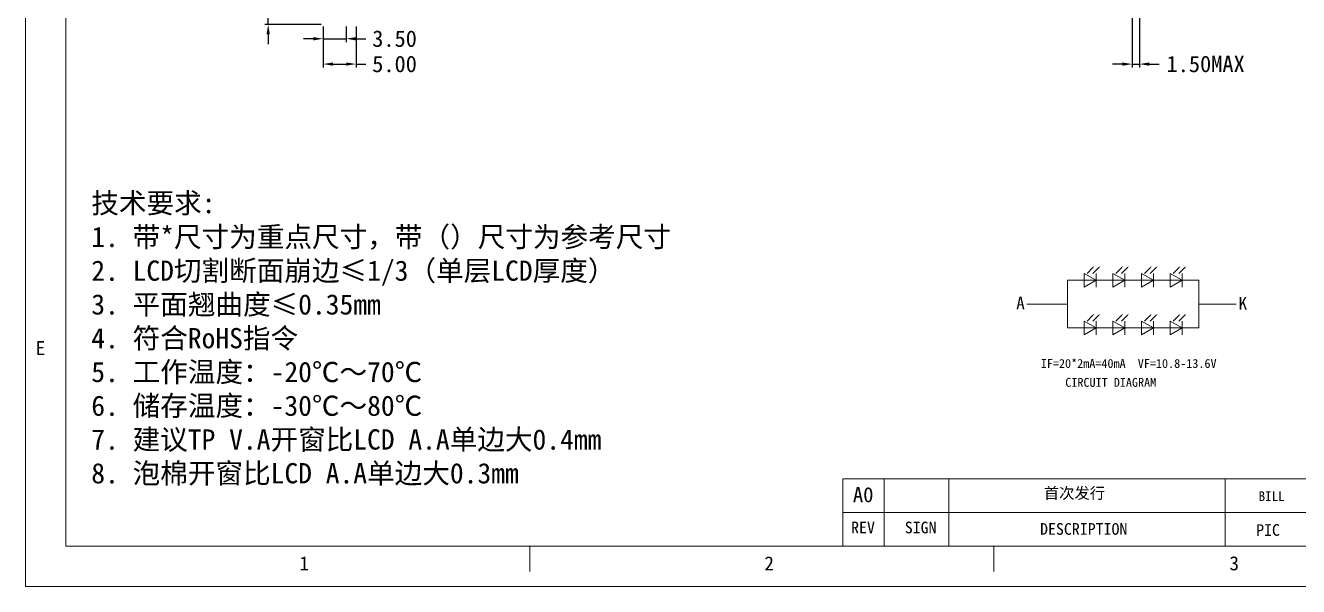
# Model space of a CAD drawing. Header units: inches. Extents: x 384 to 1427, y -468 to -47.
# Drawn here: x 384.1 to 577.8, y -464.8 to -379.4 of the extents above; entities that cross this region are included whole.
import ezdxf
from ezdxf.enums import TextEntityAlignment as Align

# ---------------------------------------------------------------- set-up
doc = ezdxf.new("R2010")
doc.units = ezdxf.units.IN
doc.header["$LTSCALE"] = 1.21
doc.header["$MEASUREMENT"] = 0
doc.header["$PDMODE"] = 3
doc.header["$PDSIZE"] = 0.3125
doc.layers.get('0').update_dxf_attribs({"linetype": 'CONTINUOUS'})
doc.layers.get('Defpoints').update_dxf_attribs({"linetype": 'CONTINUOUS'})
doc.layers.add('DIM', color=123, linetype='CONTINUOUS', lineweight=9)
doc.layers.add('文字', color=7, linetype='CONTINUOUS')
doc.styles.add('仿宋', font='', dxfattribs={"height": 2.5})
doc.styles.add('宋体', font='')
doc.styles.get('仿宋').set_extended_font_data('FangSong_GB2312')
doc.styles.get('宋体').set_extended_font_data('SimSun')
doc.dimstyles.new('HC-1', dxfattribs={"dimtxt": 2.5, "dimasz": 1.5, "dimexe": 0.5, "dimexo": 0.5, "dimgap": 0.9, "dimtad": 0, "dimzin": 0, "dimdsep": 46, "dimtxsty": '仿宋', "dimcen": 0.5, "dimclrd": 3, "dimclre": 3, "dimclrt": 3, "dimazin": 0, "dimtfac": 1, "dimtmove": 0, "dimatfit": 3, "dimfxl": 1, "dimtolj": 1, "dimtzin": 0, "dimarcsym": 0})

# ---------------------------------------------------------------- blocks, each defined once
blk = doc.blocks.new('*D10')
at = {"color": 0, "lineweight": -2}
for p, q in [((421.01, -353.38), (421.01, -351.88)), ((454.96, -354.88), (420.51, -354.88)), ((421.01, -354.88), (421.01, -355.23)), ((421.01, -379.27), (421.01, -374.91)), ((429.08, -379.27), (420.51, -379.27)), ((421.01, -380.77), (421.01, -382.27))]:
    blk.add_line(p, q, dxfattribs=at)
at = {"color": 0}
for points in [[(420.76, -353.38), (421.26, -353.38), (421.01, -354.88)], [(421.26, -380.77), (420.76, -380.77), (421.01, -379.27)]]:
    blk.add_solid(points, dxfattribs=at)
at = {"layer": 'Defpoints', "color": 0}
for p in [(421.01, -354.88), (455.46, -354.88), (429.58, -379.27)]:
    blk.add_point(p, dxfattribs=at)
at = {"color": 7, "lineweight": 5, "insert": (421.01, -365.07), "char_height": 2.5, "attachment_point": 5, "rotation": 90, "style": '仿宋'}
blk.add_mtext('\\A1;24.39%%P0.5', dxfattribs=at)
blk = doc.blocks.new('*D18')
at = {"color": 0, "lineweight": -2}
for p, q in [((552.53, -375.76), (552.53, -385.79)), ((553.65, -375.76), (553.65, -385.79)), ((551.03, -385.29), (549.53, -385.29)), ((552.53, -385.29), (553.65, -385.29)), ((555.15, -385.29), (556.65, -385.29))]:
    blk.add_line(p, q, dxfattribs=at)
at = {"color": 0}
for points in [[(551.03, -385.54), (551.03, -385.04), (552.53, -385.29)], [(555.15, -385.04), (555.15, -385.54), (553.65, -385.29)]]:
    blk.add_solid(points, dxfattribs=at)
at = {"layer": 'Defpoints', "color": 0}
for p in [(552.53, -375.26), (553.65, -375.26), (553.65, -385.29)]:
    blk.add_point(p, dxfattribs=at)
at = {"color": 7, "lineweight": 5, "insert": (563.7, -385.29), "char_height": 2.5, "attachment_point": 5, "style": '仿宋'}
blk.add_mtext('\\A1;1.50MAX', dxfattribs=at)
blk = doc.blocks.new('*D21')
at = {"color": 0, "lineweight": -2}
for p, q in [((429.38, -379.57), (429.38, -381.94)), ((432.88, -379.57), (432.88, -381.94)), ((427.88, -381.44), (426.38, -381.44)), ((429.38, -381.44), (432.88, -381.44)), ((434.38, -381.44), (435.88, -381.44))]:
    blk.add_line(p, q, dxfattribs=at)
at = {"color": 0}
for points in [[(427.88, -381.69), (427.88, -381.19), (429.38, -381.44)], [(434.38, -381.19), (434.38, -381.69), (432.88, -381.44)]]:
    blk.add_solid(points, dxfattribs=at)
at = {"layer": 'Defpoints', "color": 0}
for p in [(429.38, -379.07), (432.88, -379.07), (432.88, -381.44)]:
    blk.add_point(p, dxfattribs=at)
at = {"color": 7, "lineweight": 5, "insert": (440.24, -381.44), "char_height": 2.5, "attachment_point": 5, "style": '仿宋'}
blk.add_mtext('\\A1;3.50', dxfattribs=at)
blk = doc.blocks.new('*D22')
at = {"color": 0, "lineweight": -2}
for p, q in [((429.38, -379.57), (429.38, -385.79)), ((434.38, -379.57), (434.38, -385.79)), ((430.88, -385.29), (432.88, -385.29)), ((434.38, -385.29), (435.88, -385.29))]:
    blk.add_line(p, q, dxfattribs=at)
at = {"color": 0}
for points in [[(430.88, -385.04), (430.88, -385.54), (429.38, -385.29)], [(432.88, -385.54), (432.88, -385.04), (434.38, -385.29)]]:
    blk.add_solid(points, dxfattribs=at)
at = {"layer": 'Defpoints', "color": 0}
for p in [(429.38, -379.07), (434.38, -379.07), (434.38, -385.29)]:
    blk.add_point(p, dxfattribs=at)
at = {"color": 7, "lineweight": 5, "insert": (440.24, -385.29), "char_height": 2.5, "attachment_point": 5, "style": '仿宋'}
blk.add_mtext('\\A1;5.00', dxfattribs=at)

msp = doc.modelspace()

# ---------------------------------------------------------------- linework, layer by layer
at = {"color": 7, "linetype": 'Continuous', "lineweight": 5}
for p, q in [((384.0609, -208.7294), (384.0609, -464.7665)), ((384.0609, -464.7665), (749.4658, -464.7664))]:
    msp.add_line(p, q, dxfattribs=at)
at = {"linetype": 'Continuous', "lineweight": 5}
for p, q in [((390.1808, -214.8493), (390.1809, -458.6466)), ((390.1808, -391.2044), (390.1808, -318.6688)), ((390.1809, -458.6466), (743.3459, -458.6465)), ((460.82, -458.6466), (460.82, -462.4715)), ((531.4591, -458.6465), (531.4591, -462.4715))]:
    msp.add_line(p, q, dxfattribs=at)
at = {"color": 4, "linetype": 'Continuous', "lineweight": 5}
for p, q in [((591.808, -448.3917), (508.4748, -448.3917)), ((514.7841, -448.3917), (514.7841, -458.6465)), ((524.6097, -448.3917), (524.6097, -458.6465)), ((566.6899, -458.6465), (566.6899, -448.3917)), ((591.808, -453.5191), (508.4748, -453.5191))]:
    msp.add_line(p, q, dxfattribs=at)
msp.add_lwpolyline([(508.4748, -448.3917), (508.4748, -458.6465), (743.3459, -458.6465), (743.3459, -421.6211), (591.808, -421.6211), (591.808, -458.6465)], dxfattribs=at)
at = {"layer": 'DIM', "color": 1, "lineweight": 5}
for p, q in [((542.662, -418.1809), (547.0284, -418.1809)), ((542.662, -418.1809), (542.662, -425.4374)), ((545.2128, -417.1327), (545.2128, -419.2291)), ((547.0284, -418.1809), (545.2128, -417.1327)), ((547.0284, -418.1809), (545.2128, -419.2291)), ((545.2128, -418.1809), (549.5793, -418.1809)), ((547.0284, -417.1327), (547.0284, -419.2291)), ((549.5793, -417.1327), (549.5793, -419.2291)), ((551.3948, -418.1809), (549.5793, -417.1327)), ((549.5793, -418.1809), (553.9457, -418.1809)), ((551.3948, -418.1809), (549.5793, -419.2291)), ((551.3948, -417.1327), (551.3948, -419.2291)), ((553.9457, -417.1327), (553.9457, -419.2291)), ((555.7612, -418.1809), (553.9457, -417.1327)), ((555.7612, -418.1809), (553.9457, -419.2291)), ((553.9457, -418.1809), (558.3121, -418.1809)), ((555.7612, -417.1327), (555.7612, -419.2291)), ((558.3121, -417.1327), (558.3121, -419.2291)), ((560.1276, -418.1809), (558.3121, -417.1327)), ((560.1276, -418.1809), (558.3121, -419.2291)), ((558.3121, -418.1809), (562.6785, -418.1809)), ((560.1276, -417.1327), (560.1276, -419.2291)), ((562.6785, -418.1809), (562.6785, -425.4374)), ((542.662, -421.8092), (536.4977, -421.8092)), ((562.6785, -421.8092), (568.3599, -421.8092)), ((542.662, -425.4374), (547.0284, -425.4374)), ((545.2128, -424.3892), (545.2128, -426.4857)), ((547.0284, -425.4374), (545.2128, -424.3892)), ((547.0284, -425.4374), (545.2128, -426.4857)), ((545.2128, -425.4374), (549.5793, -425.4374)), ((547.0284, -424.3892), (547.0284, -426.4857)), ((549.5793, -424.3892), (549.5793, -426.4857)), ((551.3948, -425.4374), (549.5793, -424.3892)), ((549.5793, -425.4374), (553.9457, -425.4374)), ((551.3948, -425.4374), (549.5793, -426.4857)), ((551.3948, -424.3892), (551.3948, -426.4857)), ((553.9457, -424.3892), (553.9457, -426.4857)), ((555.7612, -425.4374), (553.9457, -424.3892)), ((555.7612, -425.4374), (553.9457, -426.4857)), ((553.9457, -425.4374), (558.3121, -425.4374)), ((555.7612, -424.3892), (555.7612, -426.4857)), ((558.3121, -424.3892), (558.3121, -426.4857)), ((560.1276, -425.4374), (558.3121, -424.3892)), ((560.1276, -425.4374), (558.3121, -426.4857)), ((558.3121, -425.4374), (562.6785, -425.4374)), ((560.1276, -424.3892), (560.1276, -426.4857))]:
    msp.add_line(p, q, dxfattribs=at)
for points in [[(546.5549, -416.235), (545.6629, -417.1269)], [(547.4359, -416.2448), (546.544, -417.1367)], [(550.9213, -416.235), (550.0294, -417.1269)], [(551.8023, -416.2448), (550.9104, -417.1367)], [(555.2877, -416.235), (554.3958, -417.1269)], [(556.1687, -416.2448), (555.2768, -417.1367)], [(559.6541, -416.235), (558.7622, -417.1269)], [(560.5351, -416.2448), (559.6432, -417.1367)], [(546.5549, -423.4916), (545.6629, -424.3835)], [(547.4359, -423.5014), (546.544, -424.3933)], [(550.9213, -423.4916), (550.0294, -424.3835)], [(551.8023, -423.5014), (550.9104, -424.3933)], [(555.2877, -423.4916), (554.3958, -424.3835)], [(556.1687, -423.5014), (555.2768, -424.3933)], [(559.6541, -423.4916), (558.7622, -424.3835)], [(560.5351, -423.5014), (559.6432, -424.3933)]]:
    msp.add_lwpolyline(points, dxfattribs=at)
for points in [[(546.5142, -416.1943), (546.7991, -415.9908), (546.5956, -416.2757)], [(547.3952, -416.2041), (547.6801, -416.0006), (547.4766, -416.2855)], [(550.8806, -416.1943), (551.1655, -415.9908), (550.962, -416.2757)], [(551.7616, -416.2041), (552.0465, -416.0006), (551.843, -416.2855)], [(555.247, -416.1943), (555.5319, -415.9908), (555.3284, -416.2757)], [(556.128, -416.2041), (556.4129, -416.0006), (556.2094, -416.2855)], [(559.6134, -416.1943), (559.8983, -415.9908), (559.6948, -416.2757)], [(560.4944, -416.2041), (560.7793, -416.0006), (560.5758, -416.2855)], [(546.5142, -423.4509), (546.7991, -423.2473), (546.5956, -423.5323)], [(547.3952, -423.4607), (547.6801, -423.2571), (547.4766, -423.5421)], [(550.8806, -423.4509), (551.1655, -423.2473), (550.962, -423.5323)], [(551.7616, -423.4607), (552.0465, -423.2571), (551.843, -423.5421)], [(555.247, -423.4509), (555.5319, -423.2473), (555.3284, -423.5323)], [(556.128, -423.4607), (556.4129, -423.2571), (556.2094, -423.5421)], [(559.6134, -423.4509), (559.8983, -423.2473), (559.6948, -423.5323)], [(560.4944, -423.4607), (560.7793, -423.2571), (560.5758, -423.5421)]]:
    msp.add_solid(points, dxfattribs=at)

# ---------------------------------------------------------------- texts
at = {"color": 4, "linetype": 'Continuous', "lineweight": 5, "style": '宋体'}
for s, p in [('E', (385.6147, -429.5654)), ('1', (425.7493, -462.3187)), ('2', (496.5301, -462.3252)), ('3', (567.3193, -462.3005))]:
    msp.add_text(s, height=2.142, rotation=0.000003, dxfattribs=at).set_placement(p)
at = {"color": 1, "linetype": 'Continuous', "lineweight": 5, "style": '宋体'}
msp.add_text('A0', height=2.30328, rotation=0.000003, dxfattribs=at).set_placement((511.5747, -451.9462), align=Align.CENTER)
at = {"color": 4, "linetype": 'Continuous', "lineweight": 5, "style": '宋体'}
for s, height, rotation, p in [('REV', 1.77722, 0.000003, (511.5442, -456.674)), ('SIGN', 1.77722, 0.000003, (520.3215, -456.674)), ('DESCRIPTION', 1.777224, 0.000003, (545.1457, -456.8981)), ('PIC', 1.77722, 0.264796, (573.1961, -457.0583))]:
    msp.add_text(s, height=height, rotation=rotation, dxfattribs=at).set_placement(p, align=Align.CENTER)
at = {"color": 2, "lineweight": 5, "insert": (534.4317, -449.7027), "char_height": 1.706373, "width": 42.080181, "attachment_point": 1, "rotation": 0.000003, "style": '宋体'}
msp.add_mtext('{\\C1;    首次发行}', dxfattribs=at)
at = {"lineweight": 5, "insert": (571.7586, -450.2897), "char_height": 1.46362, "width": 9.105242, "attachment_point": 1, "rotation": 0.000003, "style": '宋体'}
msp.add_mtext('{\\C1;BILL}', dxfattribs=at)
at = {"layer": 'DIM', "lineweight": 5, "insert": (394.0802, -404.898), "char_height": 3.081356, "width": 132.751485, "attachment_point": 1, "rotation": 0.000003, "style": '宋体'}
msp.add_mtext('{\\C0;技术要求:\\P1. 带*尺寸为重点尺寸，带（）尺寸为参考尺寸\\P2. LCD切割断面崩边≤1/3（单层LCD厚度）\\P3. 平面翘曲度≤0.35mm\\P4. 符合RoHS指令\\P5. 工作温度：-20℃～70℃ \\P6. 储存温度：-30℃～80℃\\P7. 建议TP V.A开窗比LCD A.A单边大0.4mm\\P8. 泡棉开窗比LCD A.A单边大0.3mm}', dxfattribs=at)
at = {"layer": 'DIM', "color": 1, "lineweight": 5, "char_height": 1.89, "width": 22.195465, "attachment_point": 1, "style": '仿宋'}
for s, insert in [('{\\fSimSun|b0|i0|c134|p2;A}', (534.8742, -420.6947)), ('{\\fSimSun|b0|i0|c134|p2;K }', (568.7154, -420.7356))]:
    msp.add_mtext(s, dxfattribs=dict(at, insert=insert))
at = {"layer": '文字', "color": 2, "lineweight": 5, "style": '宋体'}
for s, p in [('IF=20*2mA=40mA  VF=10.8-13.6V', (538.6068, -431.5116)), ('CIRCUIT DIAGRAM', (542.3372, -434.3881))]:
    msp.add_text(s, height=1.356364, dxfattribs=at).set_placement(p)

# ---------------------------------------------------------------- dimensions: what is measured, and where the dimension line sits
at = {"color": 3, "lineweight": 5}
dim = msp.add_linear_dim(base=(421.0051, -354.8759), p1=(429.5828, -379.2659), p2=(455.4607, -354.8759), angle=90, text='<>%%P0.5', dimstyle='HC-1', override={"dimclrd": 0, "dimclre": 0, "dimclrt": 7, "dimfxl": 0.5, "dimarcsym": 2}, dxfattribs=at)
dim.commit()
dim.dimension.update_dxf_attribs({"geometry": '*D10', "text_midpoint": (421.0051, -365.0699), "dimtype": 128})
dim = msp.add_linear_dim(base=(553.6548, -385.2896), p1=(552.5296, -375.2639), p2=(553.6548, -375.2639), text='1.50MAX', dimstyle='HC-1', override={"dimclrd": 0, "dimclre": 0, "dimclrt": 7, "dimfxl": 0.5, "dimarcsym": 2}, dxfattribs=at)
dim.commit()
dim.dimension.update_dxf_attribs({"geometry": '*D18', "text_midpoint": (563.7048, -385.2896), "dimtype": 128})
dim = msp.add_linear_dim(base=(432.8828, -381.4433), p1=(429.3828, -379.0659), p2=(432.8828, -379.0659), dimstyle='HC-1', override={"dimclrd": 0, "dimclre": 0, "dimclrt": 7, "dimfxl": 0.5, "dimarcsym": 2}, dxfattribs=at)
dim.commit()
dim.dimension.update_dxf_attribs({"geometry": '*D21', "text_midpoint": (440.2399, -381.4433)})
dim = msp.add_linear_dim(base=(434.3828, -385.2896), p1=(429.3828, -379.0659), p2=(434.3828, -379.0659), dimstyle='HC-1', override={"dimclrd": 0, "dimclre": 0, "dimclrt": 7, "dimfxl": 0.5, "dimarcsym": 2}, dxfattribs=at)
dim.commit()
dim.dimension.update_dxf_attribs({"geometry": '*D22', "text_midpoint": (440.2399, -385.2896), "dimtype": 128})

doc.saveas('drawing.dxf')
